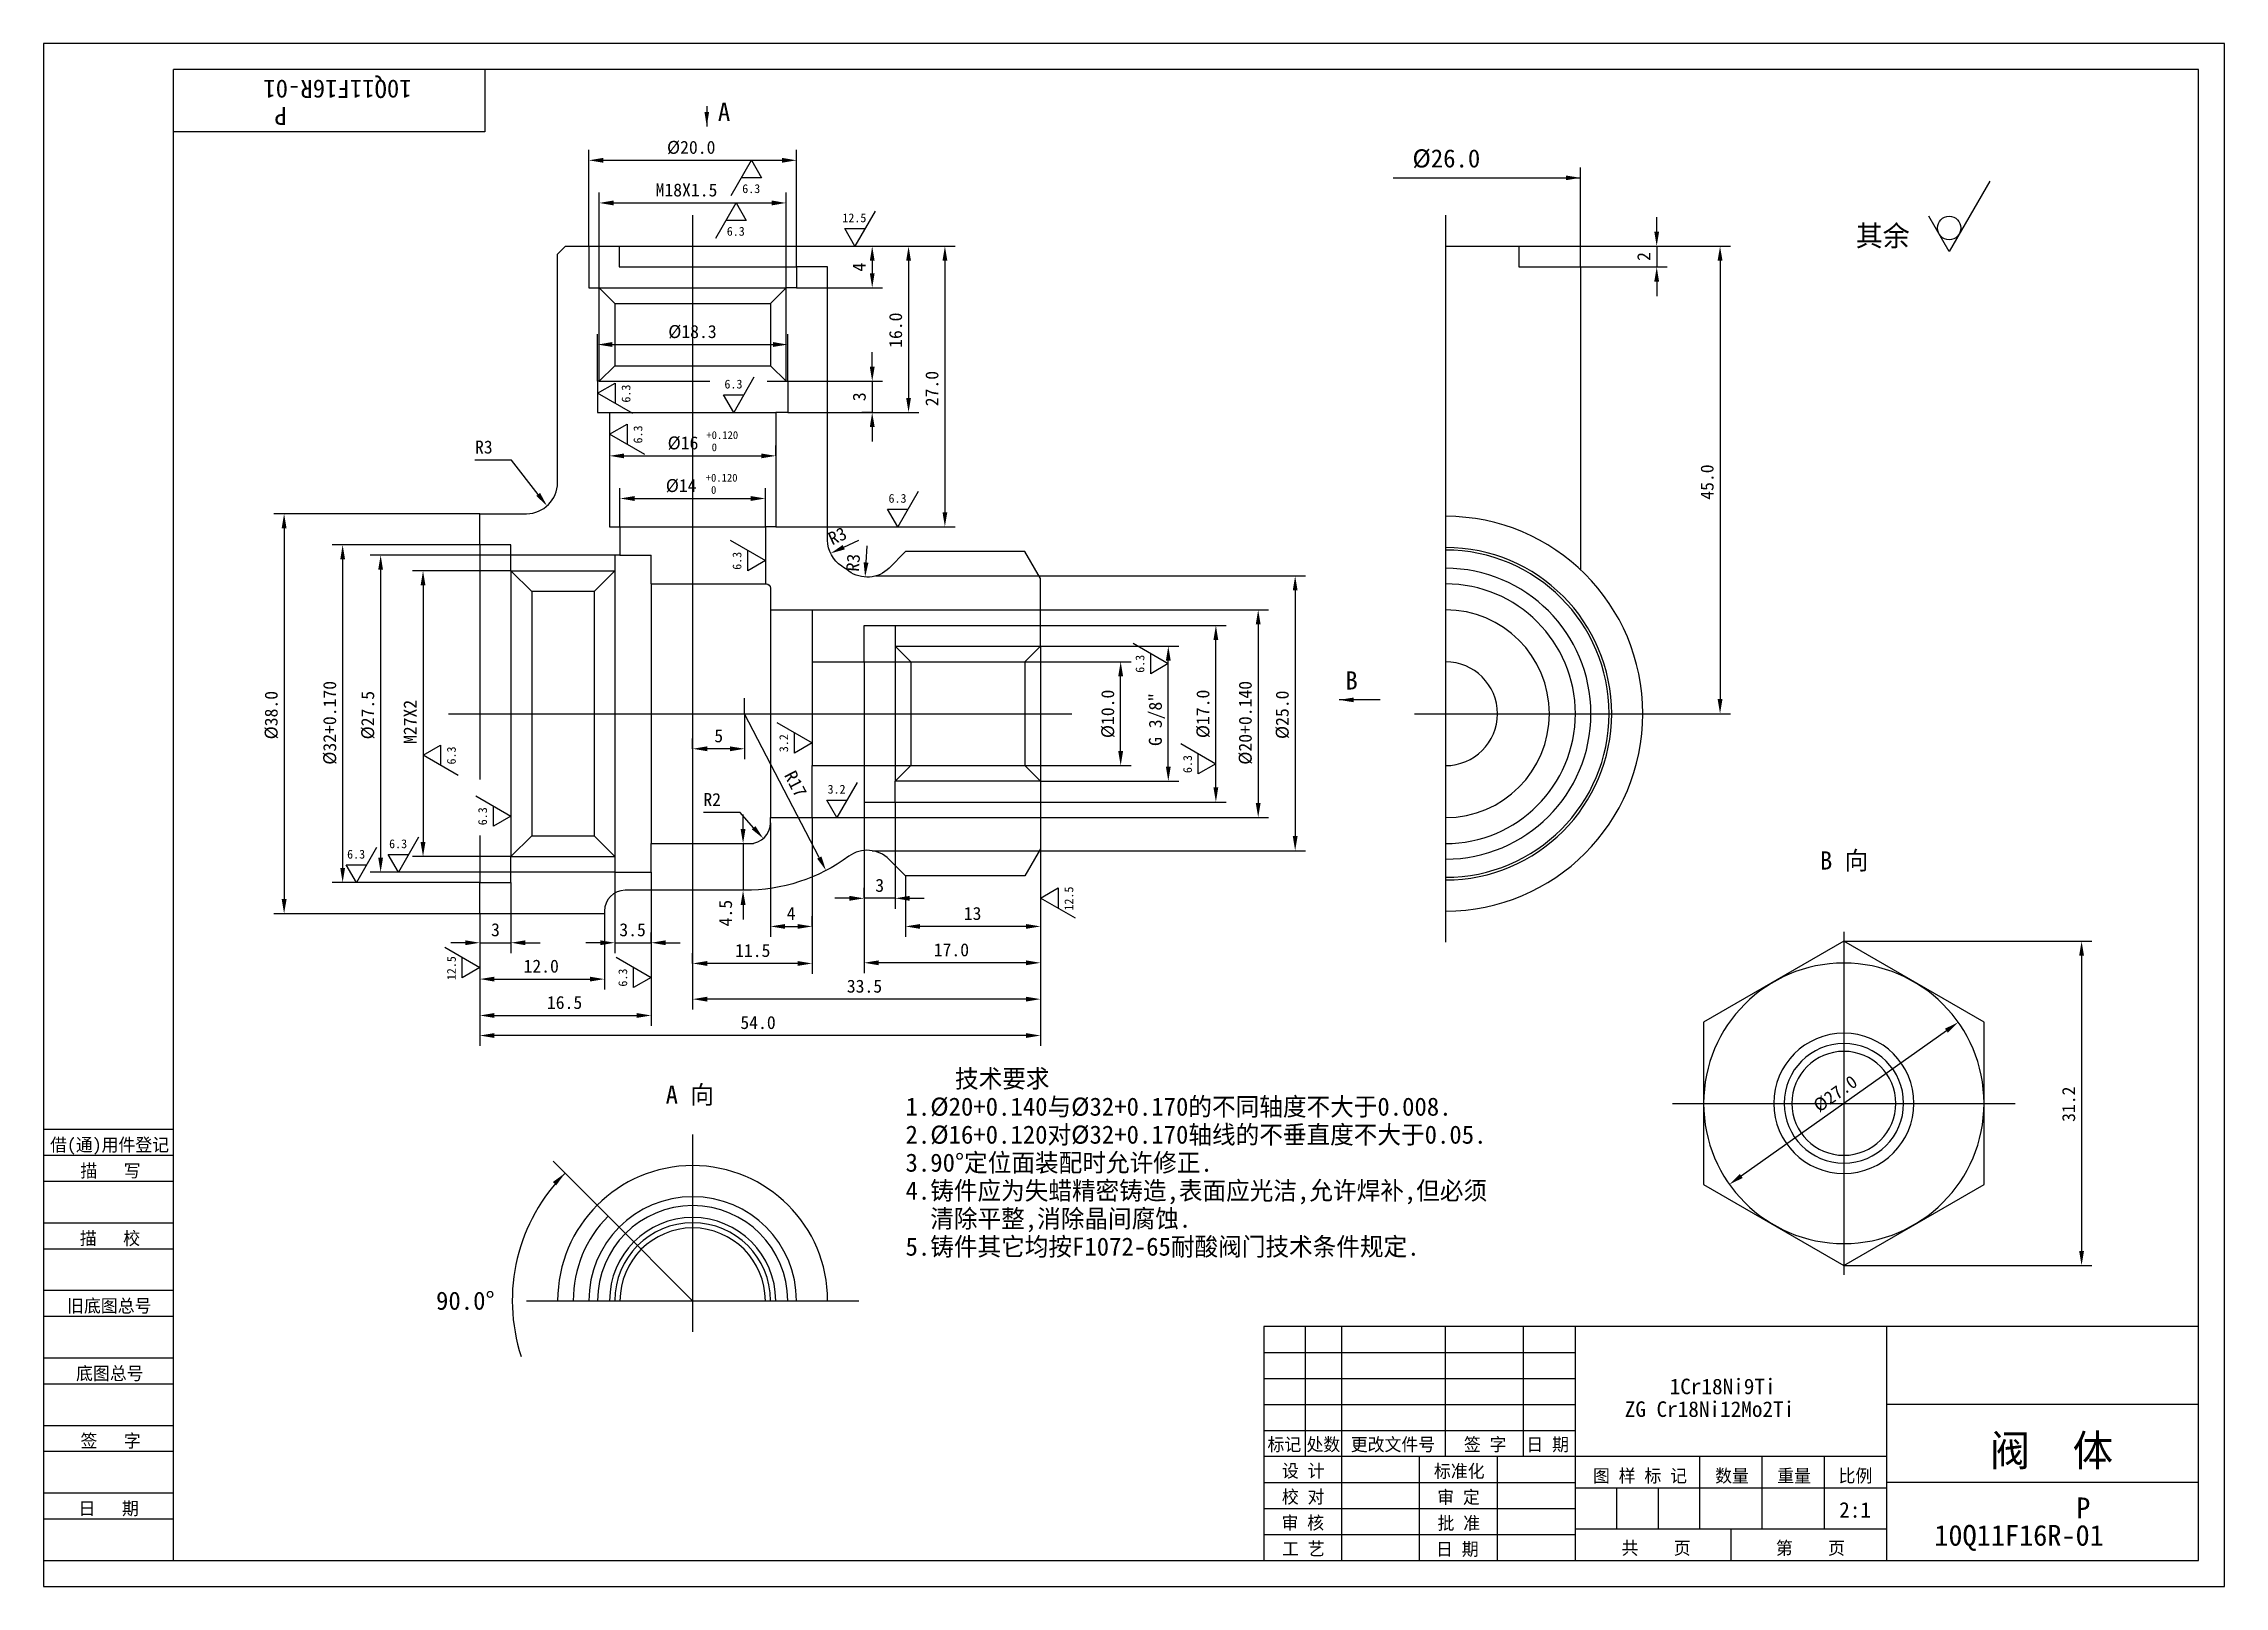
# Model space of a CAD drawing. Header units: metres. Extents: x 0 to 420, y 0 to 297.
import ezdxf

# ---------------------------------------------------------------- set-up
doc = ezdxf.new("R2010")
doc.units = ezdxf.units.M
for name, color, linetype in [('B', 3, 'Continuous'), ('C', 6, 'Continuous'), ('D', 1, 'Continuous'), ('FL', 5, 'Continuous'), ('HA', 5, 'Continuous'), ('T', 7, 'Continuous'), ('TL', 4, 'Continuous')]:
    doc.layers.add(name, color=color, linetype=linetype)

# ---------------------------------------------------------------- blocks, each defined once
blk = doc.blocks.new('TUKUN3')
at = {"layer": 'FL'}
for p, q in [((420, 297), (0, 297)), ((0, 297), (0, 0)), ((420, 0), (420, 297)), ((0, 78), (25, 78)), ((0, 70), (25, 70)), ((0, 65), (25, 65)), ((0, 57), (25, 57)), ((0, 52), (25, 52)), ((243, 25), (243, 50)), ((250, 5), (250, 50)), ((270, 25), (270, 50)), ((285, 25), (285, 50)), ((0, 44), (25, 44)), ((235, 45), (295, 45)), ((0, 39), (25, 39)), ((235, 40), (295, 40)), ((235, 35), (295, 35)), ((0, 31), (25, 31)), ((235, 30), (295, 30)), ((0, 26), (25, 26)), ((280, 5), (280, 25)), ((0, 18), (25, 18)), ((235, 20), (295, 20)), ((0, 13), (25, 13)), ((235, 15), (295, 15)), ((235, 10), (295, 10)), ((0, 0), (420, 0))]:
    blk.add_line(p, q, dxfattribs=at)
at = {"layer": 'TL'}
for p, q in [((415, 292), (25, 292)), ((25, 5), (25, 292)), ((85, 292), (85, 280)), ((415, 5), (415, 292)), ((85, 280), (25, 280)), ((0, 88), (25, 88)), ((0, 83), (25, 83)), ((415, 50), (235, 50)), ((235, 50), (235, 5)), ((295, 5), (295, 50)), ((355, 5), (355, 50)), ((415, 35), (355, 35)), ((355, 25), (235, 25)), ((265, 5), (265, 25)), ((319, 11), (319, 25)), ((331, 11), (331, 25)), ((343, 11), (343, 25)), ((295, 19), (355, 19)), ((303, 11), (303, 19)), ((311, 11), (311, 19)), ((415, 20), (355, 20)), ((355, 11), (295, 11)), ((325, 5), (325, 11)), ((0, 5), (415, 5))]:
    blk.add_line(p, q, dxfattribs=at)
at = {"layer": 'T'}
for s, p in [('借(通)用件登记', (1.26, 83.76)), ('描   写', (7.09, 78.76)), ('描   校', (6.98, 65.76)), ('旧底图总号', (4.52, 52.76)), ('底图总号', (6.25, 39.76)), ('签   字', (7.1, 26.76)), ('标记', (235.71, 26.07)), ('处数', (243.22, 26.07)), ('更改文件号', (251.75, 26.07)), ('签 字', (273.53, 26.07)), ('日 期', (285.57, 26.07)), ('设 计', (238.5, 20.99)), ('标准化', (267.77, 20.93)), ('图 样 标 记', (298.4, 20.04)), ('数量', (321.92, 20.04)), ('重量', (333.88, 20.04)), ('比例', (345.7, 20.04)), ('校 对', (238.48, 15.99)), ('审 定', (268.39, 15.93)), ('日   期', (6.72, 13.76)), ('审 核', (238.41, 10.99)), ('批 准', (268.46, 10.93)), ('工 艺', (238.52, 5.99)), ('日 期', (268.18, 5.93)), ('共    页', (303.91, 6.13)), ('第    页', (333.62, 6.13))]:
    blk.add_text(s, height=2.5, dxfattribs=at).set_placement(p)

msp = doc.modelspace()

# ---------------------------------------------------------------- linework, layer by layer
at = {"layer": 'B'}
for points in [[(270, 136.5, 1), (270, 199.5, 1)], [(143.3, 55, 1), (106.7, 55, 1)]]:
    msp.add_lwpolyline(points, format="xyb", dxfattribs=at)
msp.add_lwpolyline([(346.71, 106.49, 1), (346.71, 79.49, 1)], format="xyb", close=True, dxfattribs=at)
at = {"layer": 'C'}
for p, q in [((125, 264), (125, 128)), ((270, 264), (270, 124)), ((78, 168), (198, 168)), ((135, 168), (135, 171)), ((135, 168), (135, 165)), ((264, 168), (314, 168)), ((346.71, 125.99), (346.71, 59.99)), ((313.71, 92.99), (379.71, 92.99)), ((125, 87), (125, 49)), ((93, 55), (157, 55))]:
    msp.add_line(p, q, dxfattribs=at)
at = {"layer": 'D'}
for p, q in [((127.72, 284.95), (127.72, 281.07)), ((105, 258), (105, 276.54)), ((107.8, 274.54), (142.2, 274.54)), ((132.43, 267.78), (136.34, 274.54)), ((136.34, 274.54), (138.29, 271.16)), ((145, 254), (145, 276.54)), ((296, 268.84), (296, 273.16)), ((138.29, 271.16), (134.38, 271.16)), ((259.93, 271.16), (296, 271.16)), ((296, 264), (296, 272)), ((374.81, 270.52), (367, 257)), ((107, 250), (107, 268.33)), ((109.8, 266.33), (140.2, 266.33)), ((129.45, 259.57), (133.35, 266.33)), ((133.35, 266.33), (135.3, 262.95)), ((143, 250), (143, 268.33)), ((160.16, 264.76), (156.26, 258)), ((135.3, 262.95), (131.4, 262.95)), ((156.26, 258), (154.3, 261.38)), ((154.3, 261.38), (158.21, 261.38)), ((296, 254), (296, 264)), ((310.67, 260.8), (310.67, 263.6)), ((367, 257), (363.1, 263.76)), ((110.86, 258), (161.58, 258)), ((110.86, 258), (168.58, 258)), ((110.86, 258), (175.58, 258)), ((284.14, 258), (312.67, 258)), ((310.67, 258), (310.67, 254)), ((312.67, 258), (324.87, 258)), ((159.58, 255.2), (159.58, 252.8)), ((166.58, 255.2), (166.58, 228.8)), ((173.58, 255.2), (173.58, 206.8)), ((296, 254), (312.67, 254)), ((322.87, 255.2), (322.87, 170.8)), ((145, 250), (161.58, 250)), ((310.67, 251.2), (310.67, 248.4)), ((106.7, 232), (106.7, 241.07)), ((143.3, 232), (143.3, 241.07)), ((109.5, 239.07), (140.5, 239.07)), ((159.58, 234.8), (159.58, 237.6)), ((106.7, 229.68), (110.08, 231.63)), ((110.08, 231.63), (110.08, 227.72)), ((136.8, 232.76), (132.9, 226)), ((143, 232), (161.58, 232)), ((159.58, 232), (159.58, 226)), ((113.46, 225.77), (106.7, 229.68)), ((132.9, 226), (130.95, 229.38)), ((130.95, 229.38), (134.85, 229.38)), ((109, 221.8), (112.38, 223.75)), ((112.38, 223.75), (112.38, 219.85)), ((143.3, 226), (168.58, 226)), ((159.58, 226), (157.58, 226)), ((159.58, 223.2), (159.58, 220.4)), ((115.76, 217.9), (109, 221.8)), ((141, 217.64), (141, 219.64)), ((87.34, 216.84), (83.08, 216.84)), ((90.14, 216.84), (87.34, 216.84)), ((95.25, 210.21), (90.14, 216.84)), ((109, 217.9), (109, 215.64)), ((111.8, 217.64), (138.2, 217.64)), ((111, 204), (111, 211.43)), ((139, 204), (139, 211.43)), ((168.4, 210.76), (164.5, 204)), ((84, 206.5), (44.32, 206.5)), ((113.8, 209.43), (136.2, 209.43)), ((164.5, 204), (162.55, 207.38)), ((162.55, 207.38), (166.45, 207.38)), ((46.32, 203.7), (46.32, 132.3)), ((141, 204), (175.58, 204)), ((84, 200.5), (55.59, 200.5)), ((57.59, 197.7), (57.59, 138.3)), ((110, 198.5), (62.91, 198.5)), ((132.24, 201.38), (139, 197.48)), ((135.62, 195.53), (135.62, 199.43)), ((139, 197.48), (135.62, 195.53)), ((154.1, 200.06), (157, 201.41)), ((158.4, 197.1), (158.61, 200.29)), ((64.91, 195.7), (64.91, 140.3)), ((90, 195.5), (71.07, 195.5)), ((160.23, 194.52), (243.04, 194.52)), ((73.07, 192.7), (73.07, 143.3)), ((241.04, 191.72), (241.04, 144.43)), ((148, 188), (235.92, 188)), ((164, 185), (227.77, 185)), ((233.92, 185.2), (233.92, 150.8)), ((192, 181), (218.61, 181)), ((209.85, 181.56), (216.61, 177.66)), ((225.77, 153.8), (225.77, 182.2)), ((158, 178), (209.43, 178)), ((213.23, 175.7), (213.23, 179.61)), ((216.61, 177.66), (213.23, 175.7)), ((216.61, 157.8), (216.61, 178.2)), ((207.43, 160.8), (207.43, 175.2)), ((149.39, 140.32), (135, 168)), ((257.42, 170.66), (249.5, 170.66)), ((314, 168), (324.87, 168)), ((135, 165), (135, 159.25)), ((141.24, 166.28), (148, 162.37)), ((144.62, 160.42), (144.62, 164.32)), ((73.07, 160), (76.45, 161.95)), ((79.83, 156.1), (73.07, 160)), ((76.45, 161.95), (76.45, 158.05)), ((125, 161.25), (125, 163.25)), ((132.2, 161.25), (127.8, 161.25)), ((148, 162.37), (144.62, 160.42)), ((219.01, 162.25), (225.77, 158.35)), ((222.39, 156.4), (222.39, 160.3)), ((158, 158), (209.43, 158)), ((225.77, 158.35), (222.39, 156.4)), ((83.24, 152.2), (90, 148.3)), ((152.76, 148), (150.81, 151.38)), ((150.81, 151.38), (154.72, 151.38)), ((156.67, 154.76), (152.76, 148)), ((192, 155), (218.61, 155)), ((86.62, 146.34), (86.62, 150.25)), ((90, 148.3), (86.62, 146.34)), ((131.32, 148.98), (127.06, 148.98)), ((134.12, 148.98), (131.32, 148.98)), ((136.74, 146.06), (134.12, 148.98)), ((134.71, 145.8), (134.71, 148.6)), ((140, 147), (140, 125.05)), ((148, 148), (235.92, 148)), ((148, 148), (148, 117.92)), ((158, 151), (158, 118.05)), ((164, 151), (227.77, 151)), ((164, 151), (164, 130.46)), ((72.22, 144.26), (68.32, 137.5)), ((133.84, 143), (136.71, 143)), ((134.71, 143), (134.71, 134)), ((60.23, 135.5), (58.27, 138.88)), ((58.27, 138.88), (62.18, 138.88)), ((64.13, 142.26), (60.23, 135.5)), ((68.32, 137.5), (66.36, 140.88)), ((66.36, 140.88), (70.27, 140.88)), ((90, 140.5), (71.07, 140.5)), ((159.55, 141.63), (243.04, 141.63)), ((192, 142), (192, 125.05)), ((192, 142), (192, 118.05)), ((192, 142), (192, 111.05)), ((192, 142), (192, 104.05)), ((84, 135.5), (55.59, 135.5)), ((110, 137.5), (62.91, 137.5)), ((90, 135.5), (90, 121.91)), ((110, 137.5), (110, 121.91)), ((117, 137.5), (117, 107.91)), ((158, 132.46), (158, 134.46)), ((166, 136.8), (166, 125.05)), ((192, 132.52), (195.38, 134.48)), ((195.38, 134.48), (195.38, 130.57)), ((134.71, 134), (132.71, 134)), ((134.71, 131.2), (134.71, 128.4)), ((155.2, 132.46), (152.4, 132.46)), ((164, 132.46), (158, 132.46)), ((166.8, 132.46), (169.6, 132.46)), ((198.76, 128.62), (192, 132.52)), ((84, 129.5), (44.32, 129.5)), ((84, 129.5), (84, 104.05)), ((84, 129.5), (84, 121.91)), ((84, 129.5), (84, 114.91)), ((84, 129.5), (84, 107.91)), ((108, 129.5), (108, 114.91)), ((125, 128), (125, 111.05)), ((142.8, 127.05), (145.2, 127.05)), ((148, 127.05), (148, 129.05)), ((189.2, 127.05), (168.8, 127.05)), ((77.24, 123.03), (84, 119.13)), ((81.2, 123.91), (78.4, 123.91)), ((84, 123.91), (90, 123.91)), ((92.8, 123.91), (95.6, 123.91)), ((107.2, 123.91), (104.4, 123.91)), ((110, 123.91), (117, 123.91)), ((117, 123.91), (117, 125.91)), ((119.8, 123.91), (122.6, 123.91)), ((125, 119.92), (125, 121.92)), ((346.71, 124.19), (394.5, 124.19)), ((80.62, 117.18), (80.62, 121.08)), ((84, 119.13), (80.62, 117.18)), ((110.24, 121.14), (117, 117.24)), ((113.62, 115.29), (113.62, 119.19)), ((145.2, 119.92), (127.8, 119.92)), ((189.2, 120.05), (160.8, 120.05)), ((392.5, 121.39), (392.5, 64.59)), ((86.8, 116.91), (105.2, 116.91)), ((117, 117.24), (113.62, 115.29)), ((86.8, 109.91), (114.2, 109.91)), ((189.2, 113.05), (127.8, 113.05)), ((189.2, 106.05), (86.8, 106.05)), ((366.46, 106.98), (326.96, 79)), ((108.74, 71.26), (98.13, 81.87)), ((125, 55), (108.74, 71.26)), ((346.71, 61.79), (394.5, 61.79))]:
    msp.add_line(p, q, dxfattribs=at)
msp.add_circle((367, 261.51), 2.25, dxfattribs=at)
msp.add_arc((125, 55), 34.74, 135, 198, dxfattribs=at)
for points in [[(128.17, 283.87), (127.72, 281.07), (127.27, 283.87)], [(107.8, 275), (107.8, 274.07), (105, 274.54)], [(142.2, 275), (142.2, 274.07), (145, 274.54)], [(293.2, 271.61), (296, 271.16), (293.2, 270.71)], [(109.8, 266.8), (109.8, 265.86), (107, 266.33)], [(140.2, 266.8), (140.2, 265.86), (143, 266.33)], [(310.2, 260.8), (311.13, 260.8), (310.67, 258)], [(159.12, 255.2), (160.05, 255.2), (159.58, 258)], [(166.12, 255.2), (167.05, 255.2), (166.58, 258)], [(173.12, 255.2), (174.05, 255.2), (173.58, 258)], [(322.4, 255.2), (323.34, 255.2), (322.87, 258)], [(159.12, 252.8), (160.05, 252.8), (159.58, 250)], [(310.2, 251.2), (311.13, 251.2), (310.67, 254)], [(109.5, 239.54), (109.5, 238.61), (106.7, 239.07)], [(140.5, 239.54), (140.5, 238.61), (143.3, 239.07)], [(159.12, 234.8), (160.05, 234.8), (159.58, 232)], [(166.12, 228.8), (167.05, 228.8), (166.58, 226)], [(159.12, 223.2), (160.05, 223.2), (159.58, 226)], [(111.8, 218.1), (111.8, 217.17), (109, 217.64)], [(138.2, 218.1), (138.2, 217.17), (141, 217.64)], [(95.62, 210.5), (94.88, 209.93), (96.96, 208)], [(45.85, 203.7), (46.79, 203.7), (46.32, 206.5)], [(113.8, 209.9), (113.8, 208.96), (111, 209.43)], [(136.2, 209.9), (136.2, 208.96), (139, 209.43)], [(173.12, 206.8), (174.05, 206.8), (173.58, 204)], [(57.13, 197.7), (58.06, 197.7), (57.59, 200.5)], [(64.44, 195.7), (65.37, 195.7), (64.91, 198.5)], [(154.3, 199.63), (153.9, 200.48), (151.56, 198.87)], [(72.6, 192.7), (73.54, 192.7), (73.07, 195.5)], [(158.86, 197.07), (157.93, 197.13), (158.21, 194.3)], [(240.58, 191.72), (241.51, 191.72), (241.04, 194.52)], [(225.3, 182.2), (226.23, 182.2), (225.77, 185)], [(233.45, 185.2), (234.38, 185.2), (233.92, 188)], [(216.14, 178.2), (217.07, 178.2), (216.61, 181)], [(206.96, 175.2), (207.9, 175.2), (207.43, 178)], [(252.3, 170.21), (249.5, 170.66), (252.3, 171.11)], [(322.4, 170.8), (323.34, 170.8), (322.87, 168)], [(127.8, 161.71), (127.8, 160.78), (125, 161.25)], [(132.2, 161.71), (132.2, 160.78), (135, 161.25)], [(206.96, 160.8), (207.9, 160.8), (207.43, 158)], [(216.14, 157.8), (217.07, 157.8), (216.61, 155)], [(225.3, 153.8), (226.23, 153.8), (225.77, 151)], [(233.45, 150.8), (234.38, 150.8), (233.92, 148)], [(72.6, 143.3), (73.54, 143.3), (73.07, 140.5)], [(134.24, 145.8), (135.18, 145.8), (134.71, 143)], [(137.09, 146.37), (136.4, 145.74), (138.61, 143.97)], [(240.58, 144.43), (241.51, 144.43), (241.04, 141.63)], [(64.44, 140.3), (65.37, 140.3), (64.91, 137.5)], [(148.97, 140.1), (149.8, 140.53), (150.68, 137.83)], [(57.13, 138.3), (58.06, 138.3), (57.59, 135.5)], [(45.85, 132.3), (46.79, 132.3), (46.32, 129.5)], [(134.24, 131.2), (135.18, 131.2), (134.71, 134)], [(155.2, 132.93), (155.2, 131.99), (158, 132.46)], [(166.8, 132.93), (166.8, 131.99), (164, 132.46)], [(142.8, 127.51), (142.8, 126.58), (140, 127.05)], [(145.2, 127.51), (145.2, 126.58), (148, 127.05)], [(168.8, 127.51), (168.8, 126.58), (166, 127.05)], [(189.2, 127.51), (189.2, 126.58), (192, 127.05)], [(81.2, 124.37), (81.2, 123.44), (84, 123.91)], [(92.8, 124.37), (92.8, 123.44), (90, 123.91)], [(107.2, 124.37), (107.2, 123.44), (110, 123.91)], [(119.8, 124.37), (119.8, 123.44), (117, 123.91)], [(392.03, 121.39), (392.97, 121.39), (392.5, 124.19)], [(127.8, 120.39), (127.8, 119.45), (125, 119.92)], [(145.2, 120.39), (145.2, 119.45), (148, 119.92)], [(160.8, 120.51), (160.8, 119.58), (158, 120.05)], [(189.2, 120.51), (189.2, 119.58), (192, 120.05)], [(86.8, 117.37), (86.8, 116.44), (84, 116.91)], [(105.2, 117.37), (105.2, 116.44), (108, 116.91)], [(127.8, 113.51), (127.8, 112.58), (125, 113.05)], [(189.2, 113.51), (189.2, 112.58), (192, 113.05)], [(86.8, 110.37), (86.8, 109.44), (84, 109.91)], [(114.2, 110.37), (114.2, 109.44), (117, 109.91)], [(86.8, 106.51), (86.8, 105.58), (84, 106.05)], [(189.2, 106.51), (189.2, 105.58), (192, 106.05)], [(366.73, 106.6), (366.19, 107.36), (368.74, 108.6)], [(98.72, 77.2), (100.44, 79.56), (98.08, 77.85)], [(327.23, 78.62), (326.69, 79.39), (324.68, 77.39)], [(392.03, 64.59), (392.97, 64.59), (392.5, 61.79)]]:
    msp.add_solid(points, dxfattribs=at)
at = {"layer": 'HA'}
for p, q in [((107, 232), (107, 250)), ((143, 232), (143, 250)), ((90, 195.5), (110, 195.5)), ((164, 181), (192, 181)), ((192, 155), (164, 155)), ((90, 140.5), (110, 140.5))]:
    msp.add_line(p, q, dxfattribs=at)
at = {"layer": 'TL'}
for p, q in [((105, 258), (110.86, 258)), ((110.86, 258), (110.86, 254)), ((110.86, 254), (145, 254)), ((107, 250), (143, 250)), ((110, 247), (140, 247)), ((107, 232), (128.31, 232)), ((110, 235), (140, 235)), ((139.32, 232), (143, 232)), ((109, 226), (141, 226)), ((111, 204), (139, 204)), ((84, 200.5), (84, 155.32)), ((111, 198.5), (117, 198.5)), ((90, 195.5), (90, 140.5)), ((110, 195.5), (110, 140.5)), ((94, 191.5), (94, 144.5)), ((106, 191.5), (106, 144.5)), ((117, 193), (139, 193)), ((117, 193), (117, 143)), ((140, 188), (140, 148)), ((164, 181), (164, 155)), ((192, 181), (192, 155)), ((148, 178), (148, 158)), ((158, 178), (158, 158)), ((167, 178), (167, 158)), ((189, 178), (189, 158)), ((84, 144.55), (84, 135.5))]:
    msp.add_line(p, q, dxfattribs=at)
for points in [[(110, 198.5), (110, 195.5), (106, 191.5), (94, 191.5), (90, 195.5), (90, 200.5), (84, 200.5), (84, 206.5), (93, 206.5, 0.41), (99, 212.5), (99, 256.5), (100.5, 258), (105, 258), (105, 250), (107, 250), (110, 247), (110, 235), (107, 232), (106.7, 232), (106.7, 226), (109, 226), (109, 204), (111, 204), (111, 198.5)], [(166, 136.8), (162.85, 139.95, 0.37), (155.07, 140.55, -0.16), (135, 134), (128, 134), (113, 134), (112, 134, 0.41), (108, 130), (108, 129.5), (84, 129.5), (84, 135.5), (90, 135.5), (90, 140.5), (94, 144.5), (106, 144.5), (110, 140.5), (110, 137.5), (117, 137.5), (117, 143), (136, 143, 0.41), (140, 147), (140, 148), (148, 148), (148, 158), (158, 158), (158, 151), (164, 151), (164, 155), (167, 158), (189, 158), (192, 155), (192, 142), (189, 136.8)], [(346.71, 119.99, 1), (346.71, 65.99, 1)], [(346.71, 104.49, 1), (346.71, 81.49, 1)], [(346.71, 102.99, 1), (346.71, 82.99, 1)]]:
    msp.add_lwpolyline(points, format="xyb", close=True, dxfattribs=at)
for points in [[(270, 258), (284.14, 258), (284.14, 254), (296, 254), (296, 195.71)], [(117, 193), (117, 198.5)]]:
    msp.add_lwpolyline(points, dxfattribs=at)
for points in [[(140, 188.01), (140, 188), (148, 188), (148, 178), (158, 178), (158, 185), (164, 185), (164, 181), (167, 178), (189, 178), (192, 181), (192, 194), (189, 199.2), (166, 199.2), (162.85, 196.05, -0.37), (155.07, 195.45, 0.01), (153.7, 196.4, -0.25), (151, 201.41), (151, 254), (145, 254), (145, 250), (143, 250), (140, 247), (140, 235), (143, 232), (143.3, 232), (143.3, 226), (141, 226), (141, 204), (139, 204), (139, 193), (139.2, 193, -0.41), (140, 192.2), (140, 188)], [(270, 130, 1), (270, 206, 1)], [(270, 136, 1), (270, 200, 1)], [(270, 140, 1), (270, 196, 1)], [(270, 143, 1), (270, 193, 1)], [(270, 148, 1), (270, 188, 1)], [(270, 158, 1), (270, 178, 1)], [(151, 55, 1), (99, 55, 1)], [(145, 55, 1), (105, 55, 1)], [(110.86, 69.14), (108.74, 71.26, 0.2), (102, 55, 0.2)], [(141, 55, 1), (109, 55, 1)], [(140, 55, 1), (110, 55, 1)], [(139, 55, 1), (111, 55, 1)]]:
    msp.add_lwpolyline(points, format="xyb", dxfattribs=at)
msp.add_lwpolyline([(373.73, 108.59), (346.71, 124.19), (319.69, 108.59), (319.69, 77.39), (346.71, 61.79), (373.73, 77.39)], close=True, dxfattribs=at)

# ---------------------------------------------------------------- block references
at = {"layer": 'D'}
msp.add_blockref('TUKUN3', (0, 0), dxfattribs=at)

# ---------------------------------------------------------------- texts
for s, height, rotation, p in [('10Q11F16R-01', 3.5, 180, (70.88, 290.02)), ('P', 3.5, 180, (46.84, 284.83)), ('2', 2.5, 90, (309.42, 255.17)), ('4', 2.5, 90, (158.33, 253.11)), ('16.0', 2.5, 90, (165.33, 238.43)), ('6.3', 1.7, 90, (113.01, 227.89)), ('27.0', 2.5, 90, (172.33, 227.19)), ('3', 2.5, 90, (158.33, 228.17)), ('6.3', 1.7, 90, (115.31, 220.02)), ('45.0', 2.5, 90, (321.62, 209.19)), ('R3', 2.5, 24.97, (151.86, 200.39)), ('6.3', 1.7, 90, (134.39, 195.7)), ('R3', 2.5, 86.21, (157.02, 195.3)), ('6.3', 1.7, 90, (212, 175.87)), ('%%C38.0', 2.5, 90, (45.07, 163.06)), ('%%c32+0.170', 2.5, 90, (56.34, 158.18)), ('%%C10.0', 2.5, 90, (206.18, 163.3)), ('%%C17.0', 2.5, 90, (224.52, 163.3)), ('%%C20+0.140', 2.5, 90, (232.67, 158.18)), ('%%c25.0', 2.5, 90, (239.79, 163.13)), ('%%C27.5', 2.5, 90, (63.66, 163.06)), ('M27X2', 2.5, 90, (71.82, 162.17)), ('G 3/8"', 2.5, 90, (215.36, 161.8)), ('3.2', 1.7, 90, (143.39, 160.59)), ('6.3', 1.7, 90, (79.38, 158.22)), ('6.3', 1.7, 90, (221.16, 156.57)), ('R17', 2.5, 297.46, (142.55, 156.19)), ('6.3', 1.7, 90, (85.39, 146.52)), ('12.5', 1.7, 90, (198.31, 130.1)), ('4.5', 2.5, 90, (132.58, 127.06)), ('12.5', 1.7, 90, (79.39, 116.7)), ('6.3', 1.7, 90, (112.39, 115.46)), ('%%C27.0', 2.5, 35.31, (341.96, 91.16)), ('31.2', 2.5, 90, (391.25, 89.42))]:
    msp.add_text(s, height=height, rotation=rotation, dxfattribs=at).set_placement(p)
for s, height, p in [('A', 3.5, (129.86, 282.12)), ('%%C20.0', 2.5, (120.06, 275.79)), ('%%C26.0', 3.5, (263.63, 273.16)), ('M18X1.5', 2.5, (117.86, 267.58)), ('6.3', 1.7, (134.55, 268.23)), ('6.3', 1.7, (131.57, 260.02)), ('12.5', 1.7, (153.83, 262.61)), ('其余', 4, (349, 258)), ('%%C18.3', 2.5, (120.3, 240.32)), ('6.3', 1.7, (131.12, 230.61)), ('R3', 2.5, (83.08, 218.09)), ('%%C16', 2.5, (120.18, 218.89)), ('+0.120', 1.5, (127.64, 220.89)), (' 0', 1.5, (127.64, 218.54)), ('%%C14', 2.5, (119.82, 210.68)), ('+0.120', 1.5, (127.52, 212.68)), (' 0', 1.5, (127.52, 210.33)), ('6.3', 1.7, (162.72, 208.61)), ('B', 3.5, (250.71, 172.66)), ('5', 2.5, (129.17, 162.5)), ('R2', 2.5, (127.06, 150.23)), ('3.2', 1.7, (150.98, 152.61)), ('6.3', 1.7, (66.54, 142.11)), ('6.3', 1.7, (58.45, 140.11)), ('B 向', 3.5, (342.11, 138)), ('3', 2.5, (160.17, 133.71)), ('4', 2.5, (143.11, 128.3)), ('13', 2.5, (177.21, 128.3)), ('3', 2.5, (86.17, 125.16)), ('3.5', 2.5, (110.88, 125.16)), ('11.5', 2.5, (133.17, 121.17)), ('17.0', 2.5, (171.43, 121.3)), ('12.0', 2.5, (92.43, 118.16)), ('16.5', 2.5, (96.93, 111.16)), ('33.5', 2.5, (154.69, 114.3)), ('54.0', 2.5, (134.19, 107.3)), ('A 向', 3.5, (119.8, 92.91)), ('    技术要求', 3.5, (166, 96)), ('1.%%C20+0.140与%%C32+0.170的不同轴度不大于0.008.', 3.5, (166, 90.61)), ('2.%%C16+0.120对%%C32+0.170轴线的不垂直度不大于0.05.', 3.5, (166, 85.22)), ('3.90%%D定位面装配时允许修正.', 3.5, (166, 79.83)), ('4.铸件应为失蜡精密铸造,表面应光洁,允许焊补,但必须', 3.5, (166, 74.44)), ('  清除平整,消除晶间腐蚀.', 3.5, (166, 69.05)), ('5.铸件其它均按F1072-65耐酸阀门技术条件规定.', 3.5, (166, 63.66)), ('90.0%%d', 3.5, (75.58, 53.25)), ('1Cr18Ni9Ti', 3, (313.16, 36.99)), ('ZG Cr18Ni12Mo2Ti', 3, (304.51, 32.62)), ('阀  体', 6, (374.81, 23.16)), ('P', 4, (391.47, 13.11)), ('2:1', 3, (345.82, 13.22)), ('10Q11F16R-01', 4, (364.13, 7.83))]:
    msp.add_text(s, height=height, dxfattribs=at).set_placement(p)

doc.saveas('drawing.dxf')
